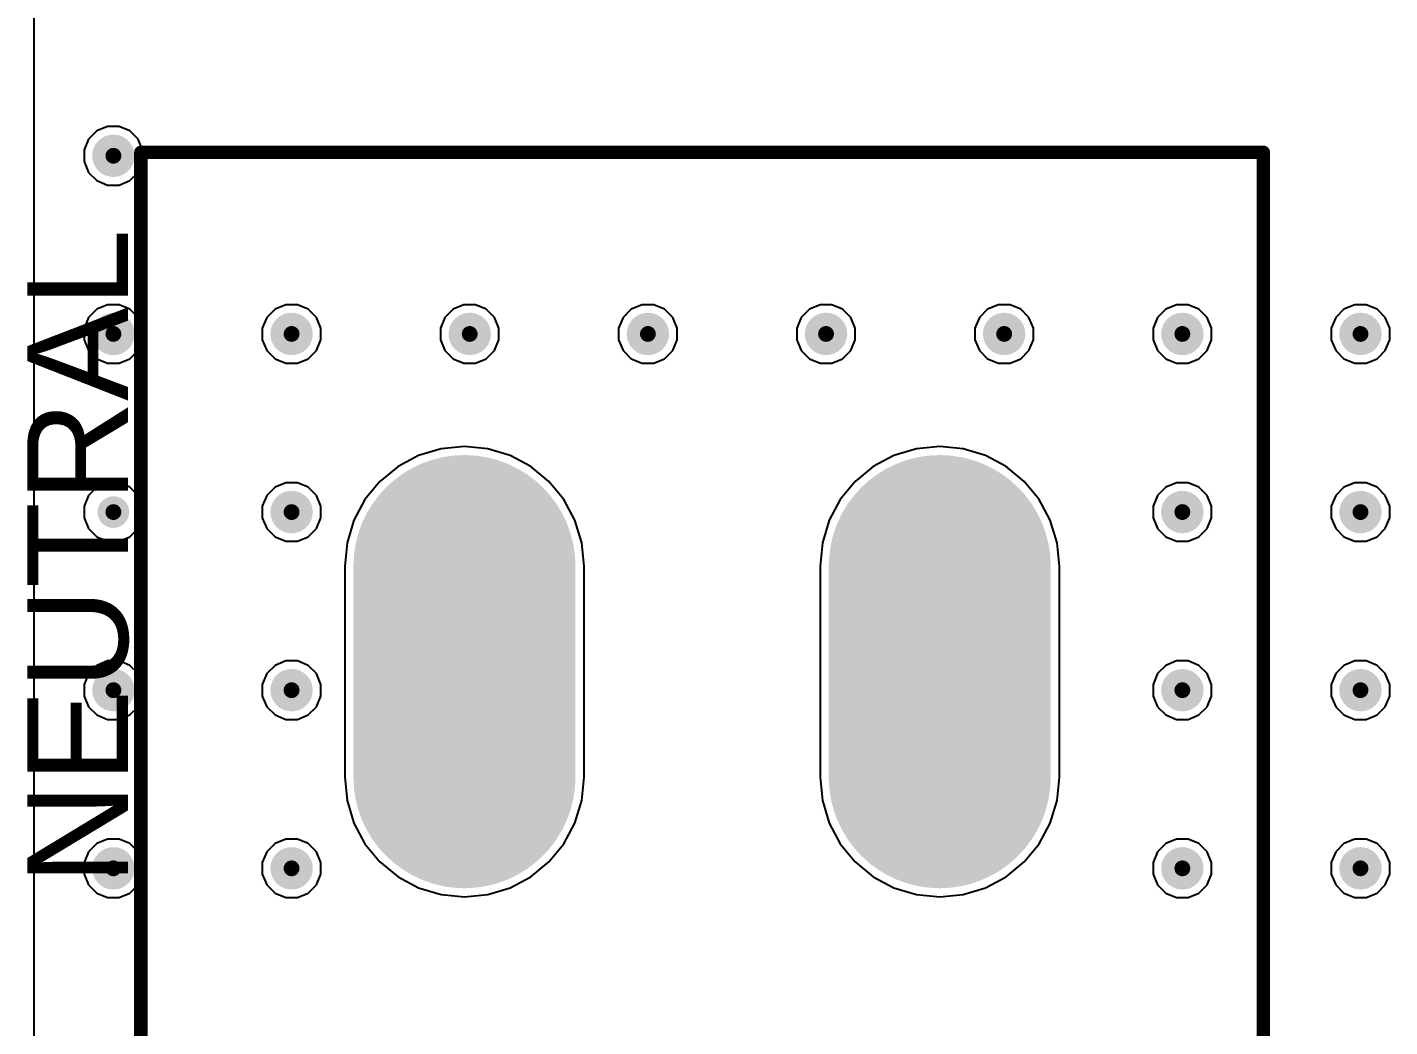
# Model space of a CAD drawing. Header units: millimetres. Extents: x -9 to 259, y -9 to 194.
# Drawn here: x -9.4 to 16.4, y 155.28 to 174.2 of the extents above; entities that cross this region are included whole.
import ezdxf

# ---------------------------------------------------------------- set-up
doc = ezdxf.new("R2010")
doc.units = ezdxf.units.MM
for name, color, linetype in [('BottomLayer', 5, 'Continuous'), ('BottomSolder', 6, 'Continuous'), ('MultiLayer', 9, 'Continuous'), ('PadHoleLayer', 156, 'Continuous'), ('TopLayer', 1, 'Continuous'), ('TopOverlay', 2, 'Continuous'), ('TopSolder', 216, 'Continuous'), ('ViaHoleLayer', 16, 'Continuous')]:
    doc.layers.add(name, color=color, linetype=linetype)
doc.styles.add('Arial', font='', dxfattribs={"height": 0.2})
doc.styles.get('Arial').set_extended_font_data('Arial')

# ---------------------------------------------------------------- blocks, each defined once
blk = doc.blocks.new('KF88SA_16_0_2P_31')
at = {"layer": 'BottomLayer'}
for points in [[(-12, 6.5), (-4, 6.5), (-4, 2.5), (-12, 2.5)], [(-12, -2.5), (-4, -2.5), (-4, -6.5), (-12, -6.5)]]:
    blk.add_hatch(color=5, dxfattribs=at).paths.add_polyline_path(points)
h = blk.add_hatch(color=5, dxfattribs=at)
edge = h.paths.add_edge_path()
edge.add_arc((6, 4.5), 2, 90, 270)
edge.add_line((6, 2.5), (10, 2.5))
edge.add_arc((10, 4.5), 2, 270, 450)
edge.add_line((10, 6.5), (6, 6.5))
h = blk.add_hatch(color=5, dxfattribs=at)
edge = h.paths.add_edge_path()
edge.add_arc((6, -4.5), 2, 90, 270)
edge.add_line((6, -6.5), (10, -6.5))
edge.add_arc((10, -4.5), 2, 270, 450)
edge.add_line((10, -2.5), (6, -2.5))
at = {"layer": 'BottomSolder'}
for points in [[(-12.102, 6.602), (-3.898, 6.602), (-3.898, 2.398), (-12.102, 2.398)], [(-12.102, -2.398), (-3.898, -2.398), (-3.898, -6.602), (-12.102, -6.602)]]:
    blk.add_hatch(color=6, dxfattribs=at).paths.add_polyline_path(points)
h = blk.add_hatch(color=6, dxfattribs=at)
edge = h.paths.add_edge_path()
edge.add_arc((6, 4.5), 2.102, 90, 270)
edge.add_line((6, 2.398), (10, 2.398))
edge.add_arc((10, 4.5), 2.102, 270, 450)
edge.add_line((10, 6.602), (6, 6.602))
h = blk.add_hatch(color=6, dxfattribs=at)
edge = h.paths.add_edge_path()
edge.add_arc((6, -4.5), 2.102, 90, 270)
edge.add_line((6, -6.602), (10, -6.602))
edge.add_arc((10, -4.5), 2.102, 270, 450)
edge.add_line((10, -2.398), (6, -2.398))
at = {"layer": 'MultiLayer'}
for points in [[(-12, 6.5), (-4, 6.5), (-4, 2.5), (-12, 2.5)], [(-12, -2.5), (-4, -2.5), (-4, -6.5), (-12, -6.5)]]:
    blk.add_hatch(color=9, dxfattribs=at).paths.add_polyline_path(points)
h = blk.add_hatch(color=9, dxfattribs=at)
edge = h.paths.add_edge_path()
edge.add_arc((6, 4.5), 2, 90, 270)
edge.add_line((6, 2.5), (10, 2.5))
edge.add_arc((10, 4.5), 2, 270, 450)
edge.add_line((10, 6.5), (6, 6.5))
h = blk.add_hatch(color=9, dxfattribs=at)
edge = h.paths.add_edge_path()
edge.add_arc((6, -4.5), 2, 90, 270)
edge.add_line((6, -6.5), (10, -6.5))
edge.add_arc((10, -4.5), 2, 270, 450)
edge.add_line((10, -2.5), (6, -2.5))
at = {"layer": 'PadHoleLayer'}
h = blk.add_hatch(color=156, dxfattribs=at)
edge = h.paths.add_edge_path()
edge.add_arc((-9.85, 4.5), 0.9, 90, 270)
edge.add_line((-9.85, 3.6), (-6.15, 3.6))
edge.add_arc((-6.15, 4.5), 0.9, 270, 450)
edge.add_line((-6.15, 5.4), (-9.85, 5.4))
h = blk.add_hatch(color=156, dxfattribs=at)
edge = h.paths.add_edge_path()
edge.add_arc((6.15, 4.5), 0.9, 90, 270)
edge.add_line((6.15, 3.6), (9.85, 3.6))
edge.add_arc((9.85, 4.5), 0.9, 270, 450)
edge.add_line((9.85, 5.4), (6.15, 5.4))
h = blk.add_hatch(color=156, dxfattribs=at)
edge = h.paths.add_edge_path()
edge.add_arc((-9.85, -4.5), 0.9, 90, 270)
edge.add_line((-9.85, -5.4), (-6.15, -5.4))
edge.add_arc((-6.15, -4.5), 0.9, 270, 450)
edge.add_line((-6.15, -3.6), (-9.85, -3.6))
h = blk.add_hatch(color=156, dxfattribs=at)
edge = h.paths.add_edge_path()
edge.add_arc((6.15, -4.5), 0.9, 90, 270)
edge.add_line((6.15, -5.4), (9.85, -5.4))
edge.add_arc((9.85, -4.5), 0.9, 270, 450)
edge.add_line((9.85, -3.6), (6.15, -3.6))
at = {"layer": 'TopLayer'}
for points in [[(-12, 6.5), (-4, 6.5), (-4, 2.5), (-12, 2.5)], [(-12, -2.5), (-4, -2.5), (-4, -6.5), (-12, -6.5)]]:
    blk.add_hatch(color=1, dxfattribs=at).paths.add_polyline_path(points)
h = blk.add_hatch(color=1, dxfattribs=at)
edge = h.paths.add_edge_path()
edge.add_arc((6, 4.5), 2, 90, 270)
edge.add_line((6, 2.5), (10, 2.5))
edge.add_arc((10, 4.5), 2, 270, 450)
edge.add_line((10, 6.5), (6, 6.5))
h = blk.add_hatch(color=1, dxfattribs=at)
edge = h.paths.add_edge_path()
edge.add_arc((6, -4.5), 2, 90, 270)
edge.add_line((6, -6.5), (10, -6.5))
edge.add_arc((10, -4.5), 2, 270, 450)
edge.add_line((10, -2.5), (6, -2.5))
at = {"layer": 'TopSolder'}
for points in [[(-12.102, 6.602), (-3.898, 6.602), (-3.898, 2.398), (-12.102, 2.398)], [(-12.102, -2.398), (-3.898, -2.398), (-3.898, -6.602), (-12.102, -6.602)]]:
    blk.add_hatch(color=216, dxfattribs=at).paths.add_polyline_path(points)
h = blk.add_hatch(color=216, dxfattribs=at)
edge = h.paths.add_edge_path()
edge.add_arc((6, 4.5), 2.102, 90, 270)
edge.add_line((6, 2.398), (10, 2.398))
edge.add_arc((10, 4.5), 2.102, 270, 450)
edge.add_line((10, 6.602), (6, 6.602))
h = blk.add_hatch(color=216, dxfattribs=at)
edge = h.paths.add_edge_path()
edge.add_arc((6, -4.5), 2.102, 90, 270)
edge.add_line((6, -6.602), (10, -6.602))
edge.add_arc((10, -4.5), 2.102, 270, 450)
edge.add_line((10, -2.398), (6, -2.398))
at = {"layer": 'TopOverlay', "const_width": 0.254}
for points in [[(-17.827, 10.627), (-17.827, -10.627)], [(17.835, 10.627), (-17.827, 10.627)], [(17.835, 10.627), (17.835, -10.627)], [(-17.827, -10.627), (17.835, -10.627)]]:
    blk.add_lwpolyline(points, dxfattribs=at)
at = {"layer": 'TopOverlay', "const_width": 0.127}
for points in [[(-17.891, 10.627, 1), (-17.764, 10.627, 1)], [(-17.891, 10.627, 1), (-17.764, 10.627, 1)], [(17.771, 10.627, 1), (17.898, 10.627, 1)], [(17.771, 10.627, 1), (17.898, 10.627, 1)], [(-17.891, -10.627, 1), (-17.764, -10.627, 1)], [(-17.891, -10.627, 1), (-17.764, -10.627, 1)], [(17.771, -10.627, 1), (17.898, -10.627, 1)], [(17.771, -10.627, 1), (17.898, -10.627, 1)]]:
    blk.add_lwpolyline(points, format="xyb", close=True, dxfattribs=at)

msp = doc.modelspace()

# ---------------------------------------------------------------- hatches: boundary and pattern name
at = {"layer": 'BottomLayer'}
h = msp.add_hatch(color=5, dxfattribs=at)
edge = h.paths.add_edge_path()
edge.add_arc((-7.773, 171.77), 0.3, 0, 360)
h = msp.add_hatch(color=5, dxfattribs=at)
edge = h.paths.add_edge_path()
edge.add_arc((-7.773, 168.396), 0.3, 0, 360)
h = msp.add_hatch(color=5, dxfattribs=at)
edge = h.paths.add_edge_path()
edge.add_arc((-7.773, 168.396), 0.3, 0, 360)
h = msp.add_hatch(color=5, dxfattribs=at)
edge = h.paths.add_edge_path()
edge.add_arc((-4.399, 168.396), 0.3, 0, 360)
h = msp.add_hatch(color=5, dxfattribs=at)
edge = h.paths.add_edge_path()
edge.add_arc((-4.399, 168.396), 0.3, 0, 360)
h = msp.add_hatch(color=5, dxfattribs=at)
edge = h.paths.add_edge_path()
edge.add_arc((-1.026, 168.396), 0.3, 0, 360)
h = msp.add_hatch(color=5, dxfattribs=at)
edge = h.paths.add_edge_path()
edge.add_arc((-1.026, 168.396), 0.3, 0, 360)
h = msp.add_hatch(color=5, dxfattribs=at)
edge = h.paths.add_edge_path()
edge.add_arc((2.348, 168.396), 0.3, 0, 360)
h = msp.add_hatch(color=5, dxfattribs=at)
edge = h.paths.add_edge_path()
edge.add_arc((5.721, 168.396), 0.3, 0, 360)
h = msp.add_hatch(color=5, dxfattribs=at)
edge = h.paths.add_edge_path()
edge.add_arc((5.721, 168.396), 0.3, 0, 360)
h = msp.add_hatch(color=5, dxfattribs=at)
edge = h.paths.add_edge_path()
edge.add_arc((9.094, 168.396), 0.3, 0, 360)
h = msp.add_hatch(color=5, dxfattribs=at)
edge = h.paths.add_edge_path()
edge.add_arc((12.468, 168.396), 0.3, 0, 360)
h = msp.add_hatch(color=5, dxfattribs=at)
edge = h.paths.add_edge_path()
edge.add_arc((12.468, 168.396), 0.3, 0, 360)
h = msp.add_hatch(color=5, dxfattribs=at)
edge = h.paths.add_edge_path()
edge.add_arc((12.468, 168.396), 0.3, 0, 360)
h = msp.add_hatch(color=5, dxfattribs=at)
edge = h.paths.add_edge_path()
edge.add_arc((15.841, 168.396), 0.3, 0, 360)
h = msp.add_hatch(color=5, dxfattribs=at)
edge = h.paths.add_edge_path()
edge.add_arc((15.841, 168.396), 0.3, 0, 360)
h = msp.add_hatch(color=5, dxfattribs=at)
edge = h.paths.add_edge_path()
edge.add_arc((-7.773, 165.023), 0.3, 0, 360)
h = msp.add_hatch(color=5, dxfattribs=at)
edge = h.paths.add_edge_path()
edge.add_arc((-4.399, 165.023), 0.3, 0, 360)
h = msp.add_hatch(color=5, dxfattribs=at)
edge = h.paths.add_edge_path()
edge.add_arc((12.468, 165.023), 0.3, 0, 360)
h = msp.add_hatch(color=5, dxfattribs=at)
edge = h.paths.add_edge_path()
edge.add_arc((15.841, 165.023), 0.3, 0, 360)
h = msp.add_hatch(color=5, dxfattribs=at)
edge = h.paths.add_edge_path()
edge.add_arc((-7.773, 161.65), 0.3, 0, 360)
h = msp.add_hatch(color=5, dxfattribs=at)
edge = h.paths.add_edge_path()
edge.add_arc((-7.773, 161.65), 0.3, 0, 360)
h = msp.add_hatch(color=5, dxfattribs=at)
edge = h.paths.add_edge_path()
edge.add_arc((-4.399, 161.65), 0.3, 0, 360)
h = msp.add_hatch(color=5, dxfattribs=at)
edge = h.paths.add_edge_path()
edge.add_arc((-4.399, 161.65), 0.3, 0, 360)
h = msp.add_hatch(color=5, dxfattribs=at)
edge = h.paths.add_edge_path()
edge.add_arc((12.468, 161.65), 0.3, 0, 360)
h = msp.add_hatch(color=5, dxfattribs=at)
edge = h.paths.add_edge_path()
edge.add_arc((12.468, 161.65), 0.3, 0, 360)
h = msp.add_hatch(color=5, dxfattribs=at)
edge = h.paths.add_edge_path()
edge.add_arc((12.468, 161.65), 0.3, 0, 360)
h = msp.add_hatch(color=5, dxfattribs=at)
edge = h.paths.add_edge_path()
edge.add_arc((15.841, 161.65), 0.3, 0, 360)
h = msp.add_hatch(color=5, dxfattribs=at)
edge = h.paths.add_edge_path()
edge.add_arc((15.841, 161.65), 0.3, 0, 360)
h = msp.add_hatch(color=5, dxfattribs=at)
edge = h.paths.add_edge_path()
edge.add_arc((-7.773, 158.276), 0.3, 0, 360)
h = msp.add_hatch(color=5, dxfattribs=at)
edge = h.paths.add_edge_path()
edge.add_arc((-4.399, 158.276), 0.3, 0, 360)
h = msp.add_hatch(color=5, dxfattribs=at)
edge = h.paths.add_edge_path()
edge.add_arc((12.468, 158.276), 0.3, 0, 360)
h = msp.add_hatch(color=5, dxfattribs=at)
edge = h.paths.add_edge_path()
edge.add_arc((15.841, 158.276), 0.3, 0, 360)
at = {"layer": 'BottomSolder'}
h = msp.add_hatch(color=6, dxfattribs=at)
edge = h.paths.add_edge_path()
edge.add_arc((-7.773, 171.77), 0.402, 0, 360)
h = msp.add_hatch(color=6, dxfattribs=at)
edge = h.paths.add_edge_path()
edge.add_arc((-7.773, 168.396), 0.402, 0, 360)
h = msp.add_hatch(color=6, dxfattribs=at)
edge = h.paths.add_edge_path()
edge.add_arc((-4.399, 168.396), 0.402, 0, 360)
h = msp.add_hatch(color=6, dxfattribs=at)
edge = h.paths.add_edge_path()
edge.add_arc((-4.399, 168.396), 0.402, 0, 360)
h = msp.add_hatch(color=6, dxfattribs=at)
edge = h.paths.add_edge_path()
edge.add_arc((-1.026, 168.396), 0.402, 0, 360)
h = msp.add_hatch(color=6, dxfattribs=at)
edge = h.paths.add_edge_path()
edge.add_arc((-1.026, 168.396), 0.402, 0, 360)
h = msp.add_hatch(color=6, dxfattribs=at)
edge = h.paths.add_edge_path()
edge.add_arc((2.348, 168.396), 0.402, 0, 360)
h = msp.add_hatch(color=6, dxfattribs=at)
edge = h.paths.add_edge_path()
edge.add_arc((5.721, 168.396), 0.402, 0, 360)
h = msp.add_hatch(color=6, dxfattribs=at)
edge = h.paths.add_edge_path()
edge.add_arc((5.721, 168.396), 0.402, 0, 360)
h = msp.add_hatch(color=6, dxfattribs=at)
edge = h.paths.add_edge_path()
edge.add_arc((9.094, 168.396), 0.402, 0, 360)
h = msp.add_hatch(color=6, dxfattribs=at)
edge = h.paths.add_edge_path()
edge.add_arc((12.468, 168.396), 0.402, 0, 360)
h = msp.add_hatch(color=6, dxfattribs=at)
edge = h.paths.add_edge_path()
edge.add_arc((12.468, 168.396), 0.402, 0, 360)
h = msp.add_hatch(color=6, dxfattribs=at)
edge = h.paths.add_edge_path()
edge.add_arc((12.468, 168.396), 0.402, 0, 360)
h = msp.add_hatch(color=6, dxfattribs=at)
edge = h.paths.add_edge_path()
edge.add_arc((15.841, 168.396), 0.402, 0, 360)
h = msp.add_hatch(color=6, dxfattribs=at)
edge = h.paths.add_edge_path()
edge.add_arc((15.841, 168.396), 0.402, 0, 360)
h = msp.add_hatch(color=6, dxfattribs=at)
edge = h.paths.add_edge_path()
edge.add_arc((-4.399, 165.023), 0.402, 0, 360)
h = msp.add_hatch(color=6, dxfattribs=at)
edge = h.paths.add_edge_path()
edge.add_arc((12.468, 165.023), 0.402, 0, 360)
h = msp.add_hatch(color=6, dxfattribs=at)
edge = h.paths.add_edge_path()
edge.add_arc((15.841, 165.023), 0.402, 0, 360)
h = msp.add_hatch(color=6, dxfattribs=at)
edge = h.paths.add_edge_path()
edge.add_arc((-7.773, 161.65), 0.402, 0, 360)
h = msp.add_hatch(color=6, dxfattribs=at)
edge = h.paths.add_edge_path()
edge.add_arc((-4.399, 161.65), 0.402, 0, 360)
h = msp.add_hatch(color=6, dxfattribs=at)
edge = h.paths.add_edge_path()
edge.add_arc((-4.399, 161.65), 0.402, 0, 360)
h = msp.add_hatch(color=6, dxfattribs=at)
edge = h.paths.add_edge_path()
edge.add_arc((12.468, 161.65), 0.402, 0, 360)
h = msp.add_hatch(color=6, dxfattribs=at)
edge = h.paths.add_edge_path()
edge.add_arc((12.468, 161.65), 0.402, 0, 360)
h = msp.add_hatch(color=6, dxfattribs=at)
edge = h.paths.add_edge_path()
edge.add_arc((12.468, 161.65), 0.402, 0, 360)
h = msp.add_hatch(color=6, dxfattribs=at)
edge = h.paths.add_edge_path()
edge.add_arc((15.841, 161.65), 0.402, 0, 360)
h = msp.add_hatch(color=6, dxfattribs=at)
edge = h.paths.add_edge_path()
edge.add_arc((15.841, 161.65), 0.402, 0, 360)
h = msp.add_hatch(color=6, dxfattribs=at)
edge = h.paths.add_edge_path()
edge.add_arc((-7.773, 158.276), 0.402, 0, 360)
h = msp.add_hatch(color=6, dxfattribs=at)
edge = h.paths.add_edge_path()
edge.add_arc((-4.399, 158.276), 0.402, 0, 360)
h = msp.add_hatch(color=6, dxfattribs=at)
edge = h.paths.add_edge_path()
edge.add_arc((12.468, 158.276), 0.402, 0, 360)
h = msp.add_hatch(color=6, dxfattribs=at)
edge = h.paths.add_edge_path()
edge.add_arc((15.841, 158.276), 0.402, 0, 360)
at = {"layer": 'TopLayer'}
h = msp.add_hatch(color=1, dxfattribs=at)
edge = h.paths.add_edge_path()
edge.add_arc((-7.773, 171.77), 0.3, 0, 360)
h = msp.add_hatch(color=1, dxfattribs=at)
edge = h.paths.add_edge_path()
edge.add_arc((-7.773, 168.396), 0.3, 0, 360)
h = msp.add_hatch(color=1, dxfattribs=at)
edge = h.paths.add_edge_path()
edge.add_arc((-7.773, 168.396), 0.3, 0, 360)
h = msp.add_hatch(color=1, dxfattribs=at)
edge = h.paths.add_edge_path()
edge.add_arc((-4.399, 168.396), 0.3, 0, 360)
h = msp.add_hatch(color=1, dxfattribs=at)
edge = h.paths.add_edge_path()
edge.add_arc((-4.399, 168.396), 0.3, 0, 360)
h = msp.add_hatch(color=1, dxfattribs=at)
edge = h.paths.add_edge_path()
edge.add_arc((-1.026, 168.396), 0.3, 0, 360)
h = msp.add_hatch(color=1, dxfattribs=at)
edge = h.paths.add_edge_path()
edge.add_arc((-1.026, 168.396), 0.3, 0, 360)
h = msp.add_hatch(color=1, dxfattribs=at)
edge = h.paths.add_edge_path()
edge.add_arc((2.348, 168.396), 0.3, 0, 360)
h = msp.add_hatch(color=1, dxfattribs=at)
edge = h.paths.add_edge_path()
edge.add_arc((5.721, 168.396), 0.3, 0, 360)
h = msp.add_hatch(color=1, dxfattribs=at)
edge = h.paths.add_edge_path()
edge.add_arc((5.721, 168.396), 0.3, 0, 360)
h = msp.add_hatch(color=1, dxfattribs=at)
edge = h.paths.add_edge_path()
edge.add_arc((9.094, 168.396), 0.3, 0, 360)
h = msp.add_hatch(color=1, dxfattribs=at)
edge = h.paths.add_edge_path()
edge.add_arc((12.468, 168.396), 0.3, 0, 360)
h = msp.add_hatch(color=1, dxfattribs=at)
edge = h.paths.add_edge_path()
edge.add_arc((12.468, 168.396), 0.3, 0, 360)
h = msp.add_hatch(color=1, dxfattribs=at)
edge = h.paths.add_edge_path()
edge.add_arc((12.468, 168.396), 0.3, 0, 360)
h = msp.add_hatch(color=1, dxfattribs=at)
edge = h.paths.add_edge_path()
edge.add_arc((15.841, 168.396), 0.3, 0, 360)
h = msp.add_hatch(color=1, dxfattribs=at)
edge = h.paths.add_edge_path()
edge.add_arc((15.841, 168.396), 0.3, 0, 360)
h = msp.add_hatch(color=1, dxfattribs=at)
edge = h.paths.add_edge_path()
edge.add_arc((-7.773, 165.023), 0.3, 0, 360)
h = msp.add_hatch(color=1, dxfattribs=at)
edge = h.paths.add_edge_path()
edge.add_arc((-4.399, 165.023), 0.3, 0, 360)
h = msp.add_hatch(color=1, dxfattribs=at)
edge = h.paths.add_edge_path()
edge.add_arc((12.468, 165.023), 0.3, 0, 360)
h = msp.add_hatch(color=1, dxfattribs=at)
edge = h.paths.add_edge_path()
edge.add_arc((15.841, 165.023), 0.3, 0, 360)
h = msp.add_hatch(color=1, dxfattribs=at)
edge = h.paths.add_edge_path()
edge.add_arc((-7.773, 161.65), 0.3, 0, 360)
h = msp.add_hatch(color=1, dxfattribs=at)
edge = h.paths.add_edge_path()
edge.add_arc((-7.773, 161.65), 0.3, 0, 360)
h = msp.add_hatch(color=1, dxfattribs=at)
edge = h.paths.add_edge_path()
edge.add_arc((-4.399, 161.65), 0.3, 0, 360)
h = msp.add_hatch(color=1, dxfattribs=at)
edge = h.paths.add_edge_path()
edge.add_arc((-4.399, 161.65), 0.3, 0, 360)
h = msp.add_hatch(color=1, dxfattribs=at)
edge = h.paths.add_edge_path()
edge.add_arc((12.468, 161.65), 0.3, 0, 360)
h = msp.add_hatch(color=1, dxfattribs=at)
edge = h.paths.add_edge_path()
edge.add_arc((12.468, 161.65), 0.3, 0, 360)
h = msp.add_hatch(color=1, dxfattribs=at)
edge = h.paths.add_edge_path()
edge.add_arc((12.468, 161.65), 0.3, 0, 360)
h = msp.add_hatch(color=1, dxfattribs=at)
edge = h.paths.add_edge_path()
edge.add_arc((15.841, 161.65), 0.3, 0, 360)
h = msp.add_hatch(color=1, dxfattribs=at)
edge = h.paths.add_edge_path()
edge.add_arc((15.841, 161.65), 0.3, 0, 360)
h = msp.add_hatch(color=1, dxfattribs=at)
edge = h.paths.add_edge_path()
edge.add_arc((-7.773, 158.276), 0.3, 0, 360)
h = msp.add_hatch(color=1, dxfattribs=at)
edge = h.paths.add_edge_path()
edge.add_arc((-4.399, 158.276), 0.3, 0, 360)
h = msp.add_hatch(color=1, dxfattribs=at)
edge = h.paths.add_edge_path()
edge.add_arc((12.468, 158.276), 0.3, 0, 360)
h = msp.add_hatch(color=1, dxfattribs=at)
edge = h.paths.add_edge_path()
edge.add_arc((15.841, 158.276), 0.3, 0, 360)
at = {"layer": 'TopSolder'}
h = msp.add_hatch(color=216, dxfattribs=at)
edge = h.paths.add_edge_path()
edge.add_arc((-7.773, 171.77), 0.402, 0, 360)
h = msp.add_hatch(color=216, dxfattribs=at)
edge = h.paths.add_edge_path()
edge.add_arc((-7.773, 168.396), 0.402, 0, 360)
h = msp.add_hatch(color=216, dxfattribs=at)
edge = h.paths.add_edge_path()
edge.add_arc((-4.399, 168.396), 0.402, 0, 360)
h = msp.add_hatch(color=216, dxfattribs=at)
edge = h.paths.add_edge_path()
edge.add_arc((-4.399, 168.396), 0.402, 0, 360)
h = msp.add_hatch(color=216, dxfattribs=at)
edge = h.paths.add_edge_path()
edge.add_arc((-1.026, 168.396), 0.402, 0, 360)
h = msp.add_hatch(color=216, dxfattribs=at)
edge = h.paths.add_edge_path()
edge.add_arc((-1.026, 168.396), 0.402, 0, 360)
h = msp.add_hatch(color=216, dxfattribs=at)
edge = h.paths.add_edge_path()
edge.add_arc((2.348, 168.396), 0.402, 0, 360)
h = msp.add_hatch(color=216, dxfattribs=at)
edge = h.paths.add_edge_path()
edge.add_arc((5.721, 168.396), 0.402, 0, 360)
h = msp.add_hatch(color=216, dxfattribs=at)
edge = h.paths.add_edge_path()
edge.add_arc((5.721, 168.396), 0.402, 0, 360)
h = msp.add_hatch(color=216, dxfattribs=at)
edge = h.paths.add_edge_path()
edge.add_arc((9.094, 168.396), 0.402, 0, 360)
h = msp.add_hatch(color=216, dxfattribs=at)
edge = h.paths.add_edge_path()
edge.add_arc((12.468, 168.396), 0.402, 0, 360)
h = msp.add_hatch(color=216, dxfattribs=at)
edge = h.paths.add_edge_path()
edge.add_arc((12.468, 168.396), 0.402, 0, 360)
h = msp.add_hatch(color=216, dxfattribs=at)
edge = h.paths.add_edge_path()
edge.add_arc((12.468, 168.396), 0.402, 0, 360)
h = msp.add_hatch(color=216, dxfattribs=at)
edge = h.paths.add_edge_path()
edge.add_arc((15.841, 168.396), 0.402, 0, 360)
h = msp.add_hatch(color=216, dxfattribs=at)
edge = h.paths.add_edge_path()
edge.add_arc((15.841, 168.396), 0.402, 0, 360)
h = msp.add_hatch(color=216, dxfattribs=at)
edge = h.paths.add_edge_path()
edge.add_arc((-4.399, 165.023), 0.402, 0, 360)
h = msp.add_hatch(color=216, dxfattribs=at)
edge = h.paths.add_edge_path()
edge.add_arc((12.468, 165.023), 0.402, 0, 360)
h = msp.add_hatch(color=216, dxfattribs=at)
edge = h.paths.add_edge_path()
edge.add_arc((15.841, 165.023), 0.402, 0, 360)
h = msp.add_hatch(color=216, dxfattribs=at)
edge = h.paths.add_edge_path()
edge.add_arc((-7.773, 161.65), 0.402, 0, 360)
h = msp.add_hatch(color=216, dxfattribs=at)
edge = h.paths.add_edge_path()
edge.add_arc((-4.399, 161.65), 0.402, 0, 360)
h = msp.add_hatch(color=216, dxfattribs=at)
edge = h.paths.add_edge_path()
edge.add_arc((-4.399, 161.65), 0.402, 0, 360)
h = msp.add_hatch(color=216, dxfattribs=at)
edge = h.paths.add_edge_path()
edge.add_arc((12.468, 161.65), 0.402, 0, 360)
h = msp.add_hatch(color=216, dxfattribs=at)
edge = h.paths.add_edge_path()
edge.add_arc((12.468, 161.65), 0.402, 0, 360)
h = msp.add_hatch(color=216, dxfattribs=at)
edge = h.paths.add_edge_path()
edge.add_arc((12.468, 161.65), 0.402, 0, 360)
h = msp.add_hatch(color=216, dxfattribs=at)
edge = h.paths.add_edge_path()
edge.add_arc((15.841, 161.65), 0.402, 0, 360)
h = msp.add_hatch(color=216, dxfattribs=at)
edge = h.paths.add_edge_path()
edge.add_arc((15.841, 161.65), 0.402, 0, 360)
h = msp.add_hatch(color=216, dxfattribs=at)
edge = h.paths.add_edge_path()
edge.add_arc((-7.773, 158.276), 0.402, 0, 360)
h = msp.add_hatch(color=216, dxfattribs=at)
edge = h.paths.add_edge_path()
edge.add_arc((-4.399, 158.276), 0.402, 0, 360)
h = msp.add_hatch(color=216, dxfattribs=at)
edge = h.paths.add_edge_path()
edge.add_arc((12.468, 158.276), 0.402, 0, 360)
h = msp.add_hatch(color=216, dxfattribs=at)
edge = h.paths.add_edge_path()
edge.add_arc((15.841, 158.276), 0.402, 0, 360)
at = {"layer": 'ViaHoleLayer'}
h = msp.add_hatch(color=16, dxfattribs=at)
edge = h.paths.add_edge_path()
edge.add_arc((-7.773, 171.77), 0.15, 0, 360)
h = msp.add_hatch(color=16, dxfattribs=at)
edge = h.paths.add_edge_path()
edge.add_arc((-7.773, 168.396), 0.15, 0, 360)
h = msp.add_hatch(color=16, dxfattribs=at)
edge = h.paths.add_edge_path()
edge.add_arc((-7.773, 168.396), 0.15, 0, 360)
h = msp.add_hatch(color=16, dxfattribs=at)
edge = h.paths.add_edge_path()
edge.add_arc((-4.399, 168.396), 0.15, 0, 360)
h = msp.add_hatch(color=16, dxfattribs=at)
edge = h.paths.add_edge_path()
edge.add_arc((-4.399, 168.396), 0.15, 0, 360)
h = msp.add_hatch(color=16, dxfattribs=at)
edge = h.paths.add_edge_path()
edge.add_arc((-1.026, 168.396), 0.15, 0, 360)
h = msp.add_hatch(color=16, dxfattribs=at)
edge = h.paths.add_edge_path()
edge.add_arc((-1.026, 168.396), 0.15, 0, 360)
h = msp.add_hatch(color=16, dxfattribs=at)
edge = h.paths.add_edge_path()
edge.add_arc((2.348, 168.396), 0.15, 0, 360)
h = msp.add_hatch(color=16, dxfattribs=at)
edge = h.paths.add_edge_path()
edge.add_arc((5.721, 168.396), 0.15, 0, 360)
h = msp.add_hatch(color=16, dxfattribs=at)
edge = h.paths.add_edge_path()
edge.add_arc((5.721, 168.396), 0.15, 0, 360)
h = msp.add_hatch(color=16, dxfattribs=at)
edge = h.paths.add_edge_path()
edge.add_arc((9.094, 168.396), 0.15, 0, 360)
h = msp.add_hatch(color=16, dxfattribs=at)
edge = h.paths.add_edge_path()
edge.add_arc((12.468, 168.396), 0.15, 0, 360)
h = msp.add_hatch(color=16, dxfattribs=at)
edge = h.paths.add_edge_path()
edge.add_arc((12.468, 168.396), 0.15, 0, 360)
h = msp.add_hatch(color=16, dxfattribs=at)
edge = h.paths.add_edge_path()
edge.add_arc((12.468, 168.396), 0.15, 0, 360)
h = msp.add_hatch(color=16, dxfattribs=at)
edge = h.paths.add_edge_path()
edge.add_arc((15.841, 168.396), 0.15, 0, 360)
h = msp.add_hatch(color=16, dxfattribs=at)
edge = h.paths.add_edge_path()
edge.add_arc((15.841, 168.396), 0.15, 0, 360)
h = msp.add_hatch(color=16, dxfattribs=at)
edge = h.paths.add_edge_path()
edge.add_arc((-7.773, 165.023), 0.15, 0, 360)
h = msp.add_hatch(color=16, dxfattribs=at)
edge = h.paths.add_edge_path()
edge.add_arc((-4.399, 165.023), 0.15, 0, 360)
h = msp.add_hatch(color=16, dxfattribs=at)
edge = h.paths.add_edge_path()
edge.add_arc((12.468, 165.023), 0.15, 0, 360)
h = msp.add_hatch(color=16, dxfattribs=at)
edge = h.paths.add_edge_path()
edge.add_arc((15.841, 165.023), 0.15, 0, 360)
h = msp.add_hatch(color=16, dxfattribs=at)
edge = h.paths.add_edge_path()
edge.add_arc((-7.773, 161.65), 0.15, 0, 360)
h = msp.add_hatch(color=16, dxfattribs=at)
edge = h.paths.add_edge_path()
edge.add_arc((-7.773, 161.65), 0.15, 0, 360)
h = msp.add_hatch(color=16, dxfattribs=at)
edge = h.paths.add_edge_path()
edge.add_arc((-4.399, 161.65), 0.15, 0, 360)
h = msp.add_hatch(color=16, dxfattribs=at)
edge = h.paths.add_edge_path()
edge.add_arc((-4.399, 161.65), 0.15, 0, 360)
h = msp.add_hatch(color=16, dxfattribs=at)
edge = h.paths.add_edge_path()
edge.add_arc((12.468, 161.65), 0.15, 0, 360)
h = msp.add_hatch(color=16, dxfattribs=at)
edge = h.paths.add_edge_path()
edge.add_arc((12.468, 161.65), 0.15, 0, 360)
h = msp.add_hatch(color=16, dxfattribs=at)
edge = h.paths.add_edge_path()
edge.add_arc((12.468, 161.65), 0.15, 0, 360)
h = msp.add_hatch(color=16, dxfattribs=at)
edge = h.paths.add_edge_path()
edge.add_arc((15.841, 161.65), 0.15, 0, 360)
h = msp.add_hatch(color=16, dxfattribs=at)
edge = h.paths.add_edge_path()
edge.add_arc((15.841, 161.65), 0.15, 0, 360)
h = msp.add_hatch(color=16, dxfattribs=at)
edge = h.paths.add_edge_path()
edge.add_arc((-7.773, 158.276), 0.15, 0, 360)
h = msp.add_hatch(color=16, dxfattribs=at)
edge = h.paths.add_edge_path()
edge.add_arc((-4.399, 158.276), 0.15, 0, 360)
h = msp.add_hatch(color=16, dxfattribs=at)
edge = h.paths.add_edge_path()
edge.add_arc((12.468, 158.276), 0.15, 0, 360)
h = msp.add_hatch(color=16, dxfattribs=at)
edge = h.paths.add_edge_path()
edge.add_arc((15.841, 158.276), 0.15, 0, 360)

# ---------------------------------------------------------------- linework, layer by layer
at = {"layer": 'BottomLayer'}
msp.add_line((-9.271, 62.236), (-9.271, 193.777), dxfattribs=at)
at = {"layer": 'TopLayer'}
for p, q in [((-9.271, 129.87), (-9.271, 193.751)), ((-8.242, 172.084), (-8.327, 171.88)), ((-8.086, 172.24), (-8.242, 172.084)), ((-7.883, 172.324), (-8.086, 172.24)), ((-7.662, 172.324), (-7.883, 172.324)), ((-7.459, 172.24), (-7.662, 172.324)), ((-7.303, 172.084), (-7.459, 172.24)), ((-7.219, 171.88), (-7.303, 172.084)), ((-8.327, 171.88), (-8.327, 171.66)), ((-7.219, 171.66), (-7.219, 171.88)), ((-8.327, 171.66), (-8.242, 171.456)), ((-7.303, 171.456), (-7.219, 171.66)), ((-8.242, 171.456), (-8.086, 171.3)), ((-7.459, 171.3), (-7.303, 171.456)), ((-8.086, 171.3), (-7.883, 171.216)), ((-7.883, 171.216), (-7.662, 171.216)), ((-7.662, 171.216), (-7.459, 171.3)), ((-8.086, 168.866), (-8.242, 168.71)), ((-7.883, 168.95), (-8.086, 168.866)), ((-7.662, 168.95), (-7.883, 168.95)), ((-7.459, 168.866), (-7.662, 168.95)), ((-7.303, 168.71), (-7.459, 168.866)), ((-4.713, 168.866), (-4.869, 168.71)), ((-4.509, 168.95), (-4.713, 168.866)), ((-4.289, 168.95), (-4.509, 168.95)), ((-4.085, 168.866), (-4.289, 168.95)), ((-3.929, 168.71), (-4.085, 168.866)), ((-1.34, 168.866), (-1.495, 168.71)), ((-1.136, 168.95), (-1.34, 168.866)), ((-0.916, 168.95), (-1.136, 168.95)), ((-0.712, 168.866), (-0.916, 168.95)), ((-0.556, 168.71), (-0.712, 168.866)), ((2.034, 168.866), (1.878, 168.71)), ((2.237, 168.95), (2.034, 168.866)), ((2.458, 168.95), (2.237, 168.95)), ((2.661, 168.866), (2.458, 168.95)), ((2.817, 168.71), (2.661, 168.866)), ((5.407, 168.866), (5.251, 168.71)), ((5.611, 168.95), (5.407, 168.866)), ((5.831, 168.95), (5.611, 168.95)), ((6.035, 168.866), (5.831, 168.95)), ((6.191, 168.71), (6.035, 168.866)), ((8.781, 168.866), (8.625, 168.71)), ((8.984, 168.95), (8.781, 168.866)), ((9.205, 168.95), (8.984, 168.95)), ((9.408, 168.866), (9.205, 168.95)), ((9.564, 168.71), (9.408, 168.866)), ((12.154, 168.866), (11.998, 168.71)), ((12.358, 168.95), (12.154, 168.866)), ((12.578, 168.95), (12.358, 168.95)), ((12.782, 168.866), (12.578, 168.95)), ((12.937, 168.71), (12.782, 168.866)), ((15.527, 168.866), (15.372, 168.71)), ((15.731, 168.95), (15.527, 168.866)), ((15.951, 168.95), (15.731, 168.95)), ((16.155, 168.866), (15.951, 168.95)), ((16.311, 168.71), (16.155, 168.866)), ((-8.242, 168.71), (-8.327, 168.507)), ((-8.327, 168.507), (-8.327, 168.286)), ((-7.219, 168.507), (-7.303, 168.71)), ((-7.219, 168.286), (-7.219, 168.507)), ((-4.869, 168.71), (-4.953, 168.507)), ((-4.953, 168.507), (-4.953, 168.286)), ((-3.845, 168.507), (-3.929, 168.71)), ((-3.845, 168.286), (-3.845, 168.507)), ((-1.495, 168.71), (-1.58, 168.507)), ((-1.58, 168.507), (-1.58, 168.286)), ((-0.472, 168.507), (-0.556, 168.71)), ((-0.472, 168.286), (-0.472, 168.507)), ((1.878, 168.71), (1.794, 168.507)), ((1.794, 168.507), (1.794, 168.286)), ((2.902, 168.507), (2.817, 168.71)), ((2.902, 168.286), (2.902, 168.507)), ((5.251, 168.71), (5.167, 168.507)), ((5.167, 168.507), (5.167, 168.286)), ((6.275, 168.507), (6.191, 168.71)), ((6.275, 168.286), (6.275, 168.507)), ((8.625, 168.71), (8.54, 168.507)), ((8.54, 168.507), (8.54, 168.286)), ((9.648, 168.507), (9.564, 168.71)), ((9.648, 168.286), (9.648, 168.507)), ((11.998, 168.71), (11.914, 168.507)), ((11.914, 168.507), (11.914, 168.286)), ((13.022, 168.507), (12.937, 168.71)), ((13.022, 168.286), (13.022, 168.507)), ((15.372, 168.71), (15.287, 168.507)), ((15.287, 168.507), (15.287, 168.286)), ((16.395, 168.507), (16.311, 168.71)), ((16.395, 168.286), (16.395, 168.507)), ((-8.327, 168.286), (-8.242, 168.083)), ((-7.303, 168.083), (-7.219, 168.286)), ((-4.953, 168.286), (-4.869, 168.083)), ((-3.929, 168.083), (-3.845, 168.286)), ((-1.58, 168.286), (-1.495, 168.083)), ((-0.556, 168.083), (-0.472, 168.286)), ((1.794, 168.286), (1.878, 168.083)), ((2.817, 168.083), (2.902, 168.286)), ((5.167, 168.286), (5.251, 168.083)), ((6.191, 168.083), (6.275, 168.286)), ((8.54, 168.286), (8.625, 168.083)), ((9.564, 168.083), (9.648, 168.286)), ((11.914, 168.286), (11.998, 168.083)), ((12.937, 168.083), (13.022, 168.286)), ((15.287, 168.286), (15.372, 168.083)), ((16.311, 168.083), (16.395, 168.286)), ((-8.242, 168.083), (-8.086, 167.927)), ((-7.459, 167.927), (-7.303, 168.083)), ((-4.869, 168.083), (-4.713, 167.927)), ((-4.085, 167.927), (-3.929, 168.083)), ((-1.495, 168.083), (-1.34, 167.927)), ((-0.712, 167.927), (-0.556, 168.083)), ((1.878, 168.083), (2.034, 167.927)), ((2.661, 167.927), (2.817, 168.083)), ((5.251, 168.083), (5.407, 167.927)), ((6.035, 167.927), (6.191, 168.083)), ((8.625, 168.083), (8.781, 167.927)), ((9.408, 167.927), (9.564, 168.083)), ((11.998, 168.083), (12.154, 167.927)), ((12.782, 167.927), (12.937, 168.083)), ((15.372, 168.083), (15.527, 167.927)), ((16.155, 167.927), (16.311, 168.083)), ((-8.086, 167.927), (-7.883, 167.842)), ((-7.883, 167.842), (-7.662, 167.842)), ((-7.662, 167.842), (-7.459, 167.927)), ((-4.713, 167.927), (-4.509, 167.842)), ((-4.509, 167.842), (-4.289, 167.842)), ((-4.289, 167.842), (-4.085, 167.927)), ((-1.34, 167.927), (-1.136, 167.842)), ((-1.136, 167.842), (-0.916, 167.842)), ((-0.916, 167.842), (-0.712, 167.927)), ((2.034, 167.927), (2.237, 167.842)), ((2.237, 167.842), (2.458, 167.842)), ((2.458, 167.842), (2.661, 167.927)), ((5.407, 167.927), (5.611, 167.842)), ((5.611, 167.842), (5.831, 167.842)), ((5.831, 167.842), (6.035, 167.927)), ((8.781, 167.927), (8.984, 167.842)), ((8.984, 167.842), (9.205, 167.842)), ((9.205, 167.842), (9.408, 167.927)), ((12.154, 167.927), (12.358, 167.842)), ((12.358, 167.842), (12.578, 167.842)), ((12.578, 167.842), (12.782, 167.927)), ((15.527, 167.927), (15.731, 167.842)), ((15.731, 167.842), (15.951, 167.842)), ((15.951, 167.842), (16.155, 167.927)), ((-1.568, 166.223), (-1.993, 166.094)), ((-1.126, 166.266), (-1.568, 166.223)), ((-0.684, 166.223), (-1.126, 166.266)), ((-0.259, 166.094), (-0.684, 166.223)), ((7.432, 166.223), (7.007, 166.094)), ((7.874, 166.266), (7.432, 166.223)), ((8.316, 166.223), (7.874, 166.266)), ((8.741, 166.094), (8.316, 166.223)), ((-1.993, 166.094), (-2.384, 165.884)), ((0.132, 165.884), (-0.259, 166.094)), ((7.007, 166.094), (6.616, 165.884)), ((9.132, 165.884), (8.741, 166.094)), ((-2.384, 165.884), (-2.728, 165.603)), ((0.475, 165.603), (0.132, 165.884)), ((6.616, 165.884), (6.272, 165.603)), ((9.475, 165.603), (9.132, 165.884)), ((-8.086, 165.493), (-8.242, 165.337)), ((-7.883, 165.577), (-8.086, 165.493)), ((-7.662, 165.577), (-7.883, 165.577)), ((-7.459, 165.493), (-7.662, 165.577)), ((-7.303, 165.337), (-7.459, 165.493)), ((-4.713, 165.493), (-4.869, 165.337)), ((-4.509, 165.577), (-4.713, 165.493)), ((-4.289, 165.577), (-4.509, 165.577)), ((-4.085, 165.493), (-4.289, 165.577)), ((-3.929, 165.337), (-4.085, 165.493)), ((-2.728, 165.603), (-3.009, 165.26)), ((0.757, 165.26), (0.475, 165.603)), ((6.272, 165.603), (5.991, 165.26)), ((9.757, 165.26), (9.475, 165.603)), ((12.154, 165.493), (11.998, 165.337)), ((12.358, 165.577), (12.154, 165.493)), ((12.578, 165.577), (12.358, 165.577)), ((12.782, 165.493), (12.578, 165.577)), ((12.937, 165.337), (12.782, 165.493)), ((15.527, 165.493), (15.372, 165.337)), ((15.731, 165.577), (15.527, 165.493)), ((15.951, 165.577), (15.731, 165.577)), ((16.155, 165.493), (15.951, 165.577)), ((16.311, 165.337), (16.155, 165.493)), ((-8.242, 165.337), (-8.327, 165.133)), ((-8.327, 165.133), (-8.327, 164.913)), ((-7.219, 165.133), (-7.303, 165.337)), ((-7.219, 164.913), (-7.219, 165.133)), ((-4.869, 165.337), (-4.953, 165.133)), ((-4.953, 165.133), (-4.953, 164.913)), ((-3.845, 165.133), (-3.929, 165.337)), ((-3.845, 164.913), (-3.845, 165.133)), ((-3.009, 165.26), (-3.219, 164.868)), ((0.966, 164.868), (0.757, 165.26)), ((5.991, 165.26), (5.781, 164.868)), ((9.966, 164.868), (9.757, 165.26)), ((11.998, 165.337), (11.914, 165.133)), ((11.914, 165.133), (11.914, 164.913)), ((13.022, 165.133), (12.937, 165.337)), ((13.022, 164.913), (13.022, 165.133)), ((15.372, 165.337), (15.287, 165.133)), ((15.287, 165.133), (15.287, 164.913)), ((16.395, 165.133), (16.311, 165.337)), ((16.395, 164.913), (16.395, 165.133)), ((-8.327, 164.913), (-8.242, 164.709)), ((-7.303, 164.709), (-7.219, 164.913)), ((-4.953, 164.913), (-4.869, 164.709)), ((-3.929, 164.709), (-3.845, 164.913)), ((-3.219, 164.868), (-3.347, 164.443)), ((1.095, 164.443), (0.966, 164.868)), ((5.781, 164.868), (5.653, 164.443)), ((10.095, 164.443), (9.966, 164.868)), ((11.914, 164.913), (11.998, 164.709)), ((12.937, 164.709), (13.022, 164.913)), ((15.287, 164.913), (15.372, 164.709)), ((16.311, 164.709), (16.395, 164.913)), ((-8.242, 164.709), (-8.086, 164.553)), ((-7.459, 164.553), (-7.303, 164.709)), ((-4.869, 164.709), (-4.713, 164.553)), ((-4.085, 164.553), (-3.929, 164.709)), ((11.998, 164.709), (12.154, 164.553)), ((12.782, 164.553), (12.937, 164.709)), ((15.372, 164.709), (15.527, 164.553)), ((16.155, 164.553), (16.311, 164.709)), ((-8.086, 164.553), (-7.883, 164.469)), ((-7.883, 164.469), (-7.662, 164.469)), ((-7.662, 164.469), (-7.459, 164.553)), ((-4.713, 164.553), (-4.509, 164.469)), ((-4.509, 164.469), (-4.289, 164.469)), ((-4.289, 164.469), (-4.085, 164.553)), ((-3.347, 164.443), (-3.391, 164.001)), ((1.139, 164.001), (1.095, 164.443)), ((5.653, 164.443), (5.609, 164.001)), ((10.139, 164.001), (10.095, 164.443)), ((12.154, 164.553), (12.358, 164.469)), ((12.358, 164.469), (12.578, 164.469)), ((12.578, 164.469), (12.782, 164.553)), ((15.527, 164.553), (15.731, 164.469)), ((15.731, 164.469), (15.951, 164.469)), ((15.951, 164.469), (16.155, 164.553)), ((-3.391, 164.001), (-3.391, 160.001)), ((1.139, 160.001), (1.139, 164.001)), ((5.609, 164.001), (5.609, 160.001)), ((10.139, 160.001), (10.139, 164.001)), ((-8.086, 162.119), (-8.242, 161.963)), ((-7.883, 162.204), (-8.086, 162.119)), ((-7.662, 162.204), (-7.883, 162.204)), ((-7.459, 162.119), (-7.662, 162.204)), ((-7.303, 161.963), (-7.459, 162.119)), ((-4.713, 162.119), (-4.869, 161.963)), ((-4.509, 162.204), (-4.713, 162.119)), ((-4.289, 162.204), (-4.509, 162.204)), ((-4.085, 162.119), (-4.289, 162.204)), ((-3.929, 161.963), (-4.085, 162.119)), ((12.154, 162.119), (11.998, 161.963)), ((12.358, 162.204), (12.154, 162.119)), ((12.578, 162.204), (12.358, 162.204)), ((12.782, 162.119), (12.578, 162.204)), ((12.937, 161.963), (12.782, 162.119)), ((15.527, 162.119), (15.372, 161.963)), ((15.731, 162.204), (15.527, 162.119)), ((15.951, 162.204), (15.731, 162.204)), ((16.155, 162.119), (15.951, 162.204)), ((16.311, 161.963), (16.155, 162.119)), ((-8.242, 161.963), (-8.327, 161.76)), ((-7.219, 161.76), (-7.303, 161.963)), ((-4.869, 161.963), (-4.953, 161.76)), ((-3.845, 161.76), (-3.929, 161.963)), ((11.998, 161.963), (11.914, 161.76)), ((13.022, 161.76), (12.937, 161.963)), ((15.372, 161.963), (15.287, 161.76)), ((16.395, 161.76), (16.311, 161.963)), ((-8.327, 161.76), (-8.327, 161.539)), ((-8.327, 161.539), (-8.242, 161.336)), ((-7.303, 161.336), (-7.219, 161.539)), ((-7.219, 161.539), (-7.219, 161.76)), ((-4.953, 161.76), (-4.953, 161.539)), ((-4.953, 161.539), (-4.869, 161.336)), ((-3.929, 161.336), (-3.845, 161.539)), ((-3.845, 161.539), (-3.845, 161.76)), ((11.914, 161.76), (11.914, 161.539)), ((11.914, 161.539), (11.998, 161.336)), ((12.937, 161.336), (13.022, 161.539)), ((13.022, 161.539), (13.022, 161.76)), ((15.287, 161.76), (15.287, 161.539)), ((15.287, 161.539), (15.372, 161.336)), ((16.311, 161.336), (16.395, 161.539)), ((16.395, 161.539), (16.395, 161.76)), ((-8.242, 161.336), (-8.086, 161.18)), ((-7.459, 161.18), (-7.303, 161.336)), ((-4.869, 161.336), (-4.713, 161.18)), ((-4.085, 161.18), (-3.929, 161.336)), ((11.998, 161.336), (12.154, 161.18)), ((12.782, 161.18), (12.937, 161.336)), ((15.372, 161.336), (15.527, 161.18)), ((16.155, 161.18), (16.311, 161.336)), ((-8.086, 161.18), (-7.883, 161.096)), ((-7.883, 161.096), (-7.662, 161.096)), ((-7.662, 161.096), (-7.459, 161.18)), ((-4.713, 161.18), (-4.509, 161.096)), ((-4.509, 161.096), (-4.289, 161.096)), ((-4.289, 161.096), (-4.085, 161.18)), ((12.154, 161.18), (12.358, 161.096)), ((12.358, 161.096), (12.578, 161.096)), ((12.578, 161.096), (12.782, 161.18)), ((15.527, 161.18), (15.731, 161.096)), ((15.731, 161.096), (15.951, 161.096)), ((15.951, 161.096), (16.155, 161.18)), ((-3.391, 160.001), (-3.347, 159.559)), ((1.095, 159.559), (1.139, 160.001)), ((5.609, 160.001), (5.653, 159.559)), ((10.095, 159.559), (10.139, 160.001)), ((-3.347, 159.559), (-3.219, 159.134)), ((0.966, 159.134), (1.095, 159.559)), ((5.653, 159.559), (5.781, 159.134)), ((9.966, 159.134), (10.095, 159.559)), ((-3.219, 159.134), (-3.009, 158.743)), ((0.757, 158.743), (0.966, 159.134)), ((5.781, 159.134), (5.991, 158.743)), ((9.757, 158.743), (9.966, 159.134)), ((-8.086, 158.746), (-8.242, 158.59)), ((-7.883, 158.83), (-8.086, 158.746)), ((-7.662, 158.83), (-7.883, 158.83)), ((-7.459, 158.746), (-7.662, 158.83)), ((-7.303, 158.59), (-7.459, 158.746)), ((-4.713, 158.746), (-4.869, 158.59)), ((-4.509, 158.83), (-4.713, 158.746)), ((-4.289, 158.83), (-4.509, 158.83)), ((-4.085, 158.746), (-4.289, 158.83)), ((-3.929, 158.59), (-4.085, 158.746)), ((-3.009, 158.743), (-2.728, 158.4)), ((0.475, 158.4), (0.757, 158.743)), ((5.991, 158.743), (6.272, 158.4)), ((9.475, 158.4), (9.757, 158.743)), ((12.154, 158.746), (11.998, 158.59)), ((12.358, 158.83), (12.154, 158.746)), ((12.578, 158.83), (12.358, 158.83)), ((12.782, 158.746), (12.578, 158.83)), ((12.937, 158.59), (12.782, 158.746)), ((15.527, 158.746), (15.372, 158.59)), ((15.731, 158.83), (15.527, 158.746)), ((15.951, 158.83), (15.731, 158.83)), ((16.155, 158.746), (15.951, 158.83)), ((16.311, 158.59), (16.155, 158.746)), ((-8.242, 158.59), (-8.327, 158.386)), ((-7.219, 158.386), (-7.303, 158.59)), ((-4.869, 158.59), (-4.953, 158.386)), ((-3.845, 158.386), (-3.929, 158.59)), ((11.998, 158.59), (11.914, 158.386)), ((13.022, 158.386), (12.937, 158.59)), ((15.372, 158.59), (15.287, 158.386)), ((16.395, 158.386), (16.311, 158.59)), ((-8.327, 158.386), (-8.327, 158.166)), ((-8.327, 158.166), (-8.242, 157.962)), ((-7.303, 157.962), (-7.219, 158.166)), ((-7.219, 158.166), (-7.219, 158.386)), ((-4.953, 158.386), (-4.953, 158.166)), ((-4.953, 158.166), (-4.869, 157.962)), ((-3.929, 157.962), (-3.845, 158.166)), ((-3.845, 158.166), (-3.845, 158.386)), ((-2.728, 158.4), (-2.384, 158.118)), ((0.132, 158.118), (0.475, 158.4)), ((6.272, 158.4), (6.616, 158.118)), ((9.132, 158.118), (9.475, 158.4)), ((11.914, 158.386), (11.914, 158.166)), ((11.914, 158.166), (11.998, 157.962)), ((12.937, 157.962), (13.022, 158.166)), ((13.022, 158.166), (13.022, 158.386)), ((15.287, 158.386), (15.287, 158.166)), ((15.287, 158.166), (15.372, 157.962)), ((16.311, 157.962), (16.395, 158.166)), ((16.395, 158.166), (16.395, 158.386)), ((-8.242, 157.962), (-8.086, 157.807)), ((-7.459, 157.807), (-7.303, 157.962)), ((-4.869, 157.962), (-4.713, 157.807)), ((-4.085, 157.807), (-3.929, 157.962)), ((-2.384, 158.118), (-1.993, 157.909)), ((-1.993, 157.909), (-1.568, 157.78)), ((-0.684, 157.78), (-0.259, 157.909)), ((-0.259, 157.909), (0.132, 158.118)), ((6.616, 158.118), (7.007, 157.909)), ((7.007, 157.909), (7.432, 157.78)), ((8.316, 157.78), (8.741, 157.909)), ((8.741, 157.909), (9.132, 158.118)), ((11.998, 157.962), (12.154, 157.807)), ((12.782, 157.807), (12.937, 157.962)), ((15.372, 157.962), (15.527, 157.807)), ((16.155, 157.807), (16.311, 157.962)), ((-8.086, 157.807), (-7.883, 157.722)), ((-7.883, 157.722), (-7.662, 157.722)), ((-7.662, 157.722), (-7.459, 157.807)), ((-4.713, 157.807), (-4.509, 157.722)), ((-4.509, 157.722), (-4.289, 157.722)), ((-4.289, 157.722), (-4.085, 157.807)), ((-1.568, 157.78), (-1.126, 157.736)), ((-1.126, 157.736), (-0.684, 157.78)), ((7.432, 157.78), (7.874, 157.736)), ((7.874, 157.736), (8.316, 157.78)), ((12.154, 157.807), (12.358, 157.722)), ((12.358, 157.722), (12.578, 157.722)), ((12.578, 157.722), (12.782, 157.807)), ((15.527, 157.807), (15.731, 157.722)), ((15.731, 157.722), (15.951, 157.722)), ((15.951, 157.722), (16.155, 157.807))]:
    msp.add_line(p, q, dxfattribs=at)

# ---------------------------------------------------------------- block references
at = {"rotation": 90}
msp.add_blockref('KF88SA_16_0_2P_31', (3.374, 154.001), dxfattribs=at)

# ---------------------------------------------------------------- texts
at = {"layer": 'TopOverlay', "style": 'Arial'}
msp.add_text('NEUTRAL', height=1.905, rotation=90, dxfattribs=at).set_placement((-7.499, 157.965))

doc.saveas('drawing.dxf')
